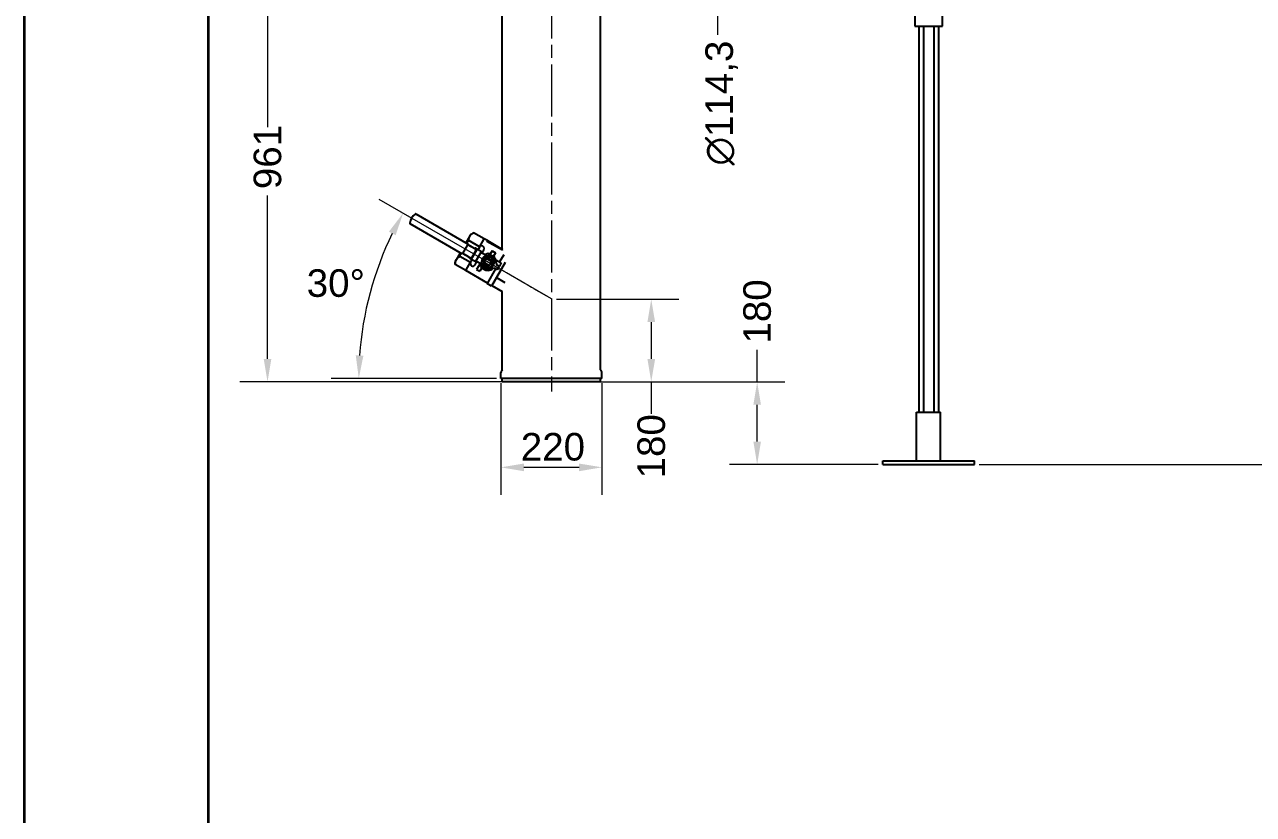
# Model space of a CAD drawing. Header units: millimetres. Extents: x 0 to 8400, y 0 to 5940.
# Drawn here: x 0 to 2676, y 2970 to 4690 of the extents above; entities that cross this region are included whole.
import ezdxf

# ---------------------------------------------------------------- set-up
doc = ezdxf.new("R2010")
doc.units = ezdxf.units.MM
doc.header["$LTSCALE"] = 20
doc.linetypes.add('CHAIN', pattern=[0.3543, 0.2362, -0.0295, 0.0591, -0.0295])
doc.layers.get('0').update_dxf_attribs({"lineweight": 18})
for name, color, linetype, lineweight in [('Border', 7, 'Continuous', 35), ('Centerline', 7, 'Continuous', 18), ('Dimension', 7, 'Continuous', 18), ('Visible', 7, 'Continuous', 25)]:
    doc.layers.add(name, color=color, linetype=linetype, lineweight=lineweight)
doc.styles.add('Title', font='arial.ttf')
doc.dimstyles.new('Default - Method 2b', dxfattribs={"dimscale": 20, "dimtxt": 3, "dimasz": 2.5, "dimexe": 3, "dimexo": 0.5, "dimgap": 0.7, "dimtad": 0, "dimtoh": 1, "dimdec": 1, "dimrnd": 1e-08, "dimtxsty": 'Title', "dimcen": 0.09, "dimdle": 10, "dimclrd": 256, "dimclre": 256, "dimclrt": 7, "dimadec": 0, "dimazin": 2, "dimtfac": 0.833333, "dimtdec": 1, "dimtmove": 0, "dimatfit": 3, "dimfxl": 1, "dimtolj": 1, "dimlwd": -1, "dimlwe": -1, "dimarcsym": 0})

# ---------------------------------------------------------------- blocks, each defined once
blk = doc.blocks.new('Borders Bigadan Border')
at = {"layer": 'Border'}
for p, q in [((0, 0), (0, 297)), ((20, 292), (20, 5))]:
    blk.add_line(p, q, dxfattribs=at)
blk = doc.blocks.new('*D27')
at = {"layer": 'Defpoints', "color": 0, "transparency": 16777216}
for p in [(1226.2, 3912.2), (1595.1, 3732.2), (1868.5, 3732.2)]:
    blk.add_point(p, dxfattribs=at)
at = {"layer": 'Dimension', "transparency": 16777216}
for p, q in [((1595.1, 3912.2), (1595.1, 3981.7)), ((1236.2, 3912.2), (1655.1, 3912.2)), ((1595.1, 3782.2), (1595.1, 3862.2)), ((1858.5, 3732.2), (1535.1, 3732.2))]:
    blk.add_line(p, q, dxfattribs=at)
for points in [[(1586.8, 3862.2), (1603.4, 3862.2), (1595.1, 3912.2)], [(1586.8, 3782.2), (1603.4, 3782.2), (1595.1, 3732.2)]]:
    blk.add_solid(points, dxfattribs=at)
at = {"layer": 'Dimension', "color": 7, "transparency": 16777216, "insert": (1625.7, 3995.7), "char_height": 60, "attachment_point": 7, "rotation": 90, "style": 'Title'}
blk.add_mtext('\\A1;180', dxfattribs=at)
blk = doc.blocks.new('*D28')
at = {"layer": 'Defpoints', "color": 0, "transparency": 16777216}
for p in [(3392.2, 4383.7), (2068.5, 3732.2), (3592.2, 3732.2)]:
    blk.add_point(p, dxfattribs=at)
at = {"layer": 'Dimension', "transparency": 16777216}
for p, q in [((3402.2, 4383.7), (3652.2, 4383.7)), ((3592.2, 4333.7), (3592.2, 4165.7)), ((3592.2, 3782.2), (3592.2, 3950.2)), ((2078.5, 3732.2), (3652.2, 3732.2))]:
    blk.add_line(p, q, dxfattribs=at)
for points in [[(3583.9, 4333.7), (3600.5, 4333.7), (3592.2, 4383.7)], [(3583.9, 3782.2), (3600.5, 3782.2), (3592.2, 3732.2)]]:
    blk.add_solid(points, dxfattribs=at)
at = {"layer": 'Dimension', "color": 7, "transparency": 16777216, "insert": (3631.5, 3964.2), "char_height": 60, "attachment_point": 7, "rotation": 90, "style": 'Title'}
blk.add_mtext('\\A1;\\fArial|b0|i0;{\\H60.0000;(651)}', dxfattribs=at)
blk = doc.blocks.new('*D32')
at = {"layer": 'Defpoints', "color": 0, "transparency": 16777216}
for p in [(771.1, 4165.9), (1148.4, 4092.3), (1037.2, 3919.7), (1447.4, 3919.7)]:
    blk.add_point(p, dxfattribs=at)
at = {"layer": 'Dimension', "transparency": 16777216}
for p, q in [((1139.8, 4097.3), (772.2, 4309.5)), ((1027.2, 3919.7), (667.7, 3919.7))]:
    blk.add_line(p, q, dxfattribs=at)
blk.add_arc((1447.4, 3919.7), 719.7, 153.9815, 176.0185, dxfattribs=at)
for points in [[(793.3, 4239.3), (808, 4231.5), (824.1, 4279.5)], [(737.8, 3969.4), (721.1, 3970), (727.7, 3919.7)]]:
    blk.add_solid(points, dxfattribs=at)
at = {"layer": 'Dimension', "color": 7, "transparency": 16777216, "insert": (614.3, 4096.5), "char_height": 60, "attachment_point": 7, "style": 'Title'}
blk.add_mtext('\\A1;30°', dxfattribs=at)
blk = doc.blocks.new('*D33')
at = {"layer": 'Defpoints', "color": 0, "transparency": 16777216}
for p in [(1148.4, 4092.3), (1364.5, 4092.3), (1226.2, 3912.2)]:
    blk.add_point(p, dxfattribs=at)
at = {"layer": 'Dimension', "transparency": 16777216}
for p, q in [((1158.4, 4092.3), (1424.5, 4092.3)), ((1364.5, 4042.3), (1364.5, 3962.2)), ((1236.2, 3912.2), (1424.5, 3912.2)), ((1364.5, 3912.2), (1364.5, 3842.7))]:
    blk.add_line(p, q, dxfattribs=at)
for points in [[(1356.2, 4042.3), (1372.9, 4042.3), (1364.5, 4092.3)], [(1356.2, 3962.2), (1372.9, 3962.2), (1364.5, 3912.2)]]:
    blk.add_solid(points, dxfattribs=at)
at = {"layer": 'Dimension', "color": 7, "transparency": 16777216, "insert": (1395.2, 3702), "char_height": 60, "attachment_point": 7, "rotation": 90, "style": 'Title'}
blk.add_mtext('\\A1;180', dxfattribs=at)
blk = doc.blocks.new('*D34')
at = {"layer": 'Defpoints', "color": 0, "transparency": 16777216}
for p in [(1037.2, 3919.7), (1257.2, 3919.7), (1037.2, 3726)]:
    blk.add_point(p, dxfattribs=at)
at = {"layer": 'Dimension', "transparency": 16777216}
for p, q in [((1037.2, 3909.7), (1037.2, 3666)), ((1257.2, 3909.7), (1257.2, 3666)), ((1207.2, 3726), (1087.2, 3726))]:
    blk.add_line(p, q, dxfattribs=at)
for points in [[(1087.2, 3734.3), (1087.2, 3717.6), (1037.2, 3726)], [(1207.2, 3734.3), (1207.2, 3717.6), (1257.2, 3726)]]:
    blk.add_solid(points, dxfattribs=at)
at = {"layer": 'Dimension', "color": 7, "transparency": 16777216, "insert": (1080.5, 3740), "char_height": 60, "attachment_point": 7, "style": 'Title'}
blk.add_mtext('\\A1;220', dxfattribs=at)
blk = doc.blocks.new('*D35')
at = {"layer": 'Defpoints', "color": 0, "transparency": 16777216}
for p in [(1508.4, 4932.8), (1508.4, 4932.8), (1508.4, 4818.5)]:
    blk.add_point(p, dxfattribs=at)
at = {"layer": 'Dimension', "transparency": 16777216}
for p, q in [((1508.4, 4982.8), (1508.4, 5032.8)), ((1508.4, 4932.8), (1508.4, 4818.5)), ((1508.4, 4768.5), (1508.4, 4668.2))]:
    blk.add_line(p, q, dxfattribs=at)
for points in [[(1500.1, 4982.8), (1516.7, 4982.8), (1508.4, 4932.8)], [(1500.1, 4768.5), (1516.7, 4768.5), (1508.4, 4818.5)]]:
    blk.add_solid(points, dxfattribs=at)
at = {"layer": 'Dimension', "color": 7, "transparency": 16777216, "insert": (1553.5, 4383.5), "char_height": 60, "attachment_point": 7, "rotation": 90, "style": 'Title'}
blk.add_mtext('\\A1;{\\fAIGDT|b0|i0;\\ln}\\fArial|b0|i0;{\\H60.0000;114,3}', dxfattribs=at)
blk = doc.blocks.new('*D36')
at = {"layer": 'Defpoints', "color": 0, "transparency": 16777216}
for p in [(529, 4872.7), (1329, 4872.7), (1068.2, 3912.2)]:
    blk.add_point(p, dxfattribs=at)
at = {"layer": 'Dimension', "transparency": 16777216}
for p, q in [((1319, 4872.7), (469, 4872.7)), ((529, 4822.7), (529, 4467)), ((529, 3962.2), (529, 4318)), ((1058.2, 3912.2), (469, 3912.2))]:
    blk.add_line(p, q, dxfattribs=at)
for points in [[(520.7, 4822.7), (537.3, 4822.7), (529, 4872.7)], [(520.7, 3962.2), (537.3, 3962.2), (529, 3912.2)]]:
    blk.add_solid(points, dxfattribs=at)
at = {"layer": 'Dimension', "color": 7, "transparency": 16777216, "insert": (559.6, 4332), "char_height": 60, "attachment_point": 7, "rotation": 90, "style": 'Title'}
blk.add_mtext('\\A1;961', dxfattribs=at)

msp = doc.modelspace()

# ---------------------------------------------------------------- linework, layer by layer
at = {"layer": 'Centerline', "linetype": 'CHAIN', "ltscale": 23.990969}
msp.add_line((1147.2, 4773.7), (1147.2, 3891.22), dxfattribs=at)
at = {"layer": 'Centerline', "linetype": 'CHAIN', "ltscale": 9.667404}
msp.add_line((1148.43, 4092.33), (997.74, 4179.33), dxfattribs=at)
at = {"layer": 'Visible'}
for p, q in [((1938.45, 4818.55), (1938.45, 4686.95)), ((1998.45, 4686.95), (1998.45, 4818.55)), ((1040.05, 4201.09), (1040.05, 4723.7)), ((1254.35, 3938.34), (1254.35, 4723.7)), ((1938.45, 4686.95), (1998.45, 4686.95)), ((1947.2, 4686.95), (1947.2, 3846.22)), ((1957.3, 4686.95), (1957.3, 3846.22)), ((1979.6, 4686.95), (1979.6, 3846.22)), ((1989.7, 4686.95), (1989.7, 3846.22)), ((953.48, 4190.44), (839.58, 4256.2)), ((852.08, 4277.86), (965.98, 4212.09)), ((969.72, 4230), (961.03, 4214.95)), ((972.03, 4234), (969.72, 4230)), ((972.03, 4234), (977.37, 4237.09)), ((1000.68, 4223.63), (977.37, 4237.09)), ((954.23, 4191.74), (965.23, 4210.79)), ((965.23, 4210.79), (965.98, 4212.09)), ((966.97, 4209.79), (965.23, 4210.79)), ((966.97, 4209.79), (970.64, 4207.67)), ((990.72, 4206.38), (967.41, 4219.84)), ((983.42, 4200.29), (970.64, 4207.67)), ((980.36, 4202.06), (980.61, 4202.5)), ((982.28, 4203.26), (984.73, 4201.85)), ((984.73, 4201.85), (993.91, 4196.55)), ((990.27, 4205.58), (987.27, 4200.38)), ((990.27, 4205.58), (1000.77, 4223.77)), ((1007.69, 4219.77), (1000.77, 4223.77)), ((1006.75, 4218.12), (1007.69, 4219.77)), ((1040.3, 4198.75), (1006.75, 4218.12)), ((1007.69, 4219.77), (1040.74, 4200.68)), ((939.85, 4178.25), (937.53, 4174.25)), ((937.53, 4174.25), (937.53, 4168.09)), ((948.53, 4193.3), (939.85, 4178.25)), ((970.81, 4171.88), (947.49, 4185.34)), ((953.48, 4190.44), (954.23, 4191.74)), ((955.97, 4190.74), (954.23, 4191.74)), ((955.97, 4190.74), (959.64, 4188.62)), ((972.42, 4181.24), (959.64, 4188.62)), ((969.11, 4182.58), (969.36, 4183.01)), ((969.28, 4180.75), (971.73, 4179.33)), ((974.27, 4177.87), (971.27, 4172.67)), ((980.91, 4174.03), (971.73, 4179.33)), ((983.42, 4200.29), (972.42, 4181.24)), ((973.39, 4180.1), (984.89, 4200.02)), ((980.96, 4167.07), (984.96, 4174)), ((982.58, 4174.8), (994.08, 4194.72)), ((983.44, 4174.88), (982.83, 4175.23)), ((995.65, 4167.83), (983.44, 4174.88)), ((994.44, 4193.93), (993.83, 4194.28)), ((1006.65, 4186.88), (994.44, 4193.93)), ((995.96, 4193.05), (999.96, 4199.98)), ((1008.65, 4191.5), (1003.65, 4188.61)), ((1015.39, 4174.91), (1006.91, 4179.81)), ((1024.65, 4182.26), (1008.65, 4191.5)), ((1018.2, 4197.57), (1013.96, 4190.22)), ((1014.37, 4185.03), (1014.68, 4185.66)), ((1016.18, 4183.98), (1016.58, 4184.56)), ((1018.2, 4197.57), (1025.13, 4193.57)), ((1025.13, 4193.57), (1020.89, 4186.22)), ((1024.32, 4176.68), (1021.65, 4178.22)), ((1024.32, 4176.68), (1027.97, 4166.49)), ((1024.65, 4175.75), (1024.65, 4182.26)), ((1025.93, 4178.06), (1037.72, 4171.25)), ((1043.37, 4189.16), (1034.2, 4173.28)), ((1040.3, 4198.75), (1040.74, 4199.52)), ((960.85, 4154.63), (937.53, 4168.09)), ((960.77, 4154.49), (971.27, 4172.67)), ((1007.7, 4127.39), (960.77, 4154.49)), ((991.17, 4168.74), (984.36, 4156.96)), ((984.36, 4156.96), (991.29, 4152.96)), ((995.68, 4160.55), (991.29, 4152.96)), ((992.65, 4169.56), (992.65, 4163.79)), ((992.65, 4163.79), (1008.65, 4154.55)), ((1001.91, 4171.15), (1010.39, 4166.25)), ((1025.7, 4158.56), (1007.2, 4126.52)), ((1008.65, 4154.55), (1014.29, 4157.81)), ((1013.32, 4157.63), (1010.65, 4159.17)), ((1023.97, 4159.56), (1013.32, 4157.63)), ((1046.51, 4172.4), (1016.82, 4120.97)), ((1023.97, 4159.56), (1029.17, 4156.56)), ((1027.45, 4167.95), (1033.72, 4164.33)), ((1033.17, 4163.49), (1027.97, 4166.49)), ((1033.17, 4163.49), (1029.17, 4156.56)), ((1030.2, 4166.36), (1029.7, 4165.49)), ((1037.72, 4171.25), (1033.72, 4164.33)), ((1016.82, 4120.97), (1007.2, 4126.52)), ((1017.4, 4121.98), (1040.05, 4108.9)), ((1027.36, 4139.23), (1045.76, 4128.6)), ((1040.05, 3938.34), (1040.05, 4108.9)), ((1037.2, 3919.72), (1037.2, 3932.22)), ((1257.2, 3919.72), (1037.2, 3919.72)), ((1040.05, 3912.22), (1040.05, 3919.72)), ((1254.35, 3912.22), (1040.05, 3912.22)), ((1254.35, 3912.22), (1254.35, 3919.72)), ((1257.2, 3919.72), (1257.2, 3932.22)), ((1942.3, 3740.22), (1942.3, 3846.22)), ((1942.3, 3846.22), (1994.6, 3846.22)), ((1994.6, 3740.22), (1994.6, 3846.22)), ((1868.45, 3740.22), (2068.45, 3740.22)), ((1868.45, 3732.22), (1868.45, 3740.22)), ((1868.45, 3732.22), (2068.45, 3732.22)), ((2068.45, 3732.22), (2068.45, 3740.22))]:
    msp.add_line(p, q, dxfattribs=at)
for centre, radius, start, end in [((840.33, 4257.5), 1.5, 172.09623, 240), ((869.3, 4253.48), 30.74, 127.90377, 172.09623), ((851.33, 4276.56), 1.5, 60, 127.90377), ((995.11, 4202.78), 5.6, 330, 150), ((1008.65, 4173.03), 14, 64.5, 55.5), ((1008.65, 4173.03), 12, 150, 210), ((1008.65, 4173.03), 12, 90, 150), ((1008.65, 4173.03), 8, 111.31781, 188.68219), ((1008.65, 4173.03), 7, 104.41531, 195.58469), ((1008.65, 4173.03), 18, 92.73396, 112.33011), ((1008.65, 4173.03), 8, 8.68219, 111.31781), ((1008.65, 4173.03), 7, 15.58469, 104.41531), ((1008.65, 4173.03), 12, 30, 90), ((1008.65, 4173.03), 18, 72.83959, 87.26604), ((1008.65, 4173.03), 7, 284.41531, 15.58469), ((1008.65, 4173.03), 8, 291.31781, 8.68219), ((1008.65, 4173.03), 12, 330, 30), ((1008.65, 4173.03), 18, 32.73396, 47.16041), ((1008.65, 4173.03), 18, 16.23826, 27.26604), ((976.11, 4169.87), 5.6, 150, 330), ((1008.65, 4173.03), 18, 187.66989, 193.76174), ((1008.65, 4173.03), 18, 223.87238, 267.26604), ((1008.65, 4173.03), 12, 210, 270), ((1008.65, 4173.03), 8, 188.68219, 291.31781), ((1008.65, 4173.03), 7, 195.58469, 284.41531), ((1008.65, 4173.03), 12, 270, 330), ((1008.65, 4173.03), 18, 272.73396, 307.67366), ((1045.2, 3932.22), 8, 130.07202, 180), ((1249.2, 3932.22), 8, 0, 49.92798)]:
    msp.add_arc(centre, radius, start, end, dxfattribs=at)
for centre, major_axis, start_param, end_param in [((981.53, 4201.97), (0.75, 1.3), 0, 1.5707963), ((983.98, 4200.55), (0.75, 1.3), 4.712389, 6.2831853), ((970.03, 4182.05), (-0.75, -1.3), 4.712389, 6.2831853), ((972.48, 4180.63), (-0.75, -1.3), 0, 1.5707963), ((981.66, 4175.33), (-0.75, -1.3), 0, 1.5707963), ((993.16, 4195.25), (0.75, 1.3), 4.712389, 6.2831853)]:
    msp.add_ellipse(centre, major_axis=major_axis, ratio=0.7071068, start_param=start_param, end_param=end_param, dxfattribs=at)
for points, weights in [([(967.41, 4219.84), (967.41, 4226), (969.72, 4230)], [1.65050105335, 1.77816775413, 1.77816775413]), ([(969.72, 4230), (972.03, 4234), (977.37, 4237.09)], [1.77816775413, 1.77816775413, 1.65050105335]), ([(962.13, 4214.32), (964.52, 4217.05), (967.41, 4219.84)], [1.72335298424, 1.69451358014, 1.65050105335]), ([(937.53, 4168.09), (937.53, 4174.25), (939.85, 4178.25)], [1.65050105335, 1.77816775413, 1.77816775413]), ([(939.85, 4178.25), (942.16, 4182.25), (947.49, 4185.34)], [1.77816775413, 1.77816775413, 1.65050105335]), ([(947.49, 4185.34), (948.46, 4189.24), (949.63, 4192.67)], [1.65050105335, 1.69451358014, 1.72335298424]), ([(998.26, 4179.03), (996.65, 4176.24), (994.79, 4173.03)], [1.79385662014, 1.79385662014, 1.66506350946]), ([(1001.72, 4185.03), (999.87, 4181.81), (998.26, 4179.03)], [1.66506350946, 1.79385662014, 1.79385662014]), ([(1001.72, 4185.03), (1005.44, 4185.03), (1008.65, 4185.03)], [1.66506350946, 1.79385662014, 1.79385662014]), ([(1005.74, 4180.48), (1006.36, 4180.12), (1006.91, 4179.81)], [1.14874156311, 1.12552357002, 1.09389498572]), ([(1008.65, 4185.03), (1011.87, 4185.03), (1015.58, 4185.03)], [1.79385662014, 1.79385662014, 1.66506350946]), ([(1015.39, 4174.91), (1015.94, 4174.59), (1016.56, 4174.23)], [1.09389498572, 1.12552357002, 1.14874156311]), ([(1015.58, 4185.03), (1017.44, 4181.81), (1019.04, 4179.03)], [1.66506350946, 1.79385662014, 1.79385662014]), ([(1019.04, 4179.03), (1020.65, 4176.24), (1022.51, 4173.03)], [1.79385662014, 1.79385662014, 1.66506350946]), ([(998.26, 4167.03), (996.65, 4169.81), (994.79, 4173.03)], [1.79385662014, 1.79385662014, 1.66506350946]), ([(1001.72, 4161.03), (999.87, 4164.24), (998.26, 4167.03)], [1.66506350946, 1.79385662014, 1.79385662014]), ([(1001.91, 4171.15), (1001.36, 4171.46), (1000.74, 4171.82)], [1.09389498572, 1.12552357002, 1.14874156311]), ([(1008.65, 4161.03), (1005.44, 4161.03), (1001.72, 4161.03)], [1.79385662014, 1.79385662014, 1.66506350946]), ([(1015.58, 4161.03), (1011.87, 4161.03), (1008.65, 4161.03)], [1.66506350946, 1.79385662014, 1.79385662014]), ([(1011.56, 4165.57), (1010.94, 4165.93), (1010.39, 4166.25)], [1.14874156311, 1.12552357002, 1.09389498572]), ([(1019.04, 4167.03), (1017.44, 4164.24), (1015.58, 4161.03)], [1.79385662014, 1.79385662014, 1.66506350946]), ([(1022.51, 4173.03), (1020.65, 4169.81), (1019.04, 4167.03)], [1.66506350946, 1.79385662014, 1.79385662014])]:
    msp.add_rational_spline(points, weights, degree=2, dxfattribs=at)

# ---------------------------------------------------------------- block references
at = {"xscale": 20, "yscale": 20, "zscale": 20}
msp.add_blockref('Borders Bigadan Border', (0, 0), dxfattribs=at)

# ---------------------------------------------------------------- dimensions: what is measured, and where the dimension line sits
at = {"layer": 'Dimension'}
for base, p1, p2, text, override, picture, middle in [((1508.39, 4932.85), (1508.39, 4818.55), (1508.39, 4932.85), '{\\fAIGDT|b0|i0;\\ln}\\fArial|b0|i0;{\\H60.0000;<>}', {"dimgap": 0.7, "dimtoh": 0, "dimdec": 1, "dimse1": 1, "dimse2": 1, "dimtol": 0, "dimlim": 0, "dimtp": 0, "dimtm": 0, "dimtdec": 1, "dimtofl": 1, "dimatfit": 1}, '*D35', (1508.39, 4518.86)), ((3592.2, 3732.22), (3392.2, 4383.7), (2068.45, 3732.22), '\\fArial|b0|i0;{\\H60.0000;(<>)}', {"dimgap": 0.7, "dimtoh": 0, "dimdec": 0, "dimtol": 0, "dimlim": 0, "dimtp": 0, "dimtm": 0, "dimtdec": 1, "dimtofl": 0, "dimatfit": 1}, '*D28', (3592.2, 4057.96))]:
    dim = msp.add_linear_dim(base=base, p1=p1, p2=p2, angle=90, text=text, dimstyle='Default - Method 2b', override=override, dxfattribs=at)
    dim.commit()
    dim.dimension.update_dxf_attribs({"geometry": picture, "text_midpoint": middle, "dimtype": 160})
for base, p1, p2, angle, override, picture, middle in [((529.01, 4872.75), (1068.2, 3912.22), (1329.01, 4872.75), 270, {"dimgap": 0.7, "dimtoh": 0, "dimdec": 0, "dimtol": 0, "dimlim": 0, "dimtp": 0, "dimtm": 0, "dimtdec": 1, "dimtofl": 0, "dimatfit": 1}, '*D36', (529.01, 4392.48)), ((1595.09, 3732.22), (1226.2, 3912.22), (1868.45, 3732.22), 270, {"dimgap": 0.7, "dimtoh": 0, "dimdec": 1, "dimtol": 0, "dimlim": 0, "dimtp": 0, "dimtm": 0, "dimtdec": 1, "dimtofl": 0, "dimatfit": 2}, '*D27', (1595.09, 4059.07)), ((1364.54, 4092.33), (1226.2, 3912.22), (1148.43, 4092.33), 270, {"dimgap": 0.7, "dimtoh": 0, "dimdec": 0, "dimtol": 0, "dimlim": 0, "dimtp": 0, "dimtm": 0, "dimtdec": 1, "dimtofl": 0, "dimatfit": 2}, '*D33', (1364.54, 3765.36)), ((1037.2, 3725.97), (1257.2, 3919.72), (1037.2, 3919.72), 180, {"dimgap": 0.7, "dimtad": 1, "dimtoh": 0, "dimdec": 1, "dimtol": 0, "dimlim": 0, "dimtp": 0, "dimtm": 0, "dimtdec": 1, "dimtofl": 0, "dimatfit": 1}, '*D34', (1147.2, 3725.97))]:
    dim = msp.add_linear_dim(base=base, p1=p1, p2=p2, angle=angle, dimstyle='Default - Method 2b', override=override, dxfattribs=at)
    dim.commit()
    dim.dimension.update_dxf_attribs({"geometry": picture, "text_midpoint": middle, "dimtype": 160})
dim = msp.add_angular_dim_3p(base=(771.13, 4165.86), center=(1447.4, 3919.72), p1=(1148.43, 4092.33), p2=(1037.2, 3919.72), dimstyle='Default - Method 2b', override={"dimgap": 0.7, "dimtad": 3, "dimtih": 1, "dimadec": 0, "dimtol": 0, "dimlim": 0, "dimtp": 0, "dimtm": 0, "dimtdec": 0}, dxfattribs=at)
dim.commit()
dim.dimension.update_dxf_attribs({"geometry": '*D32', "text_midpoint": (752.25, 4105.98), "dimtype": 165})

doc.saveas('drawing.dxf')
